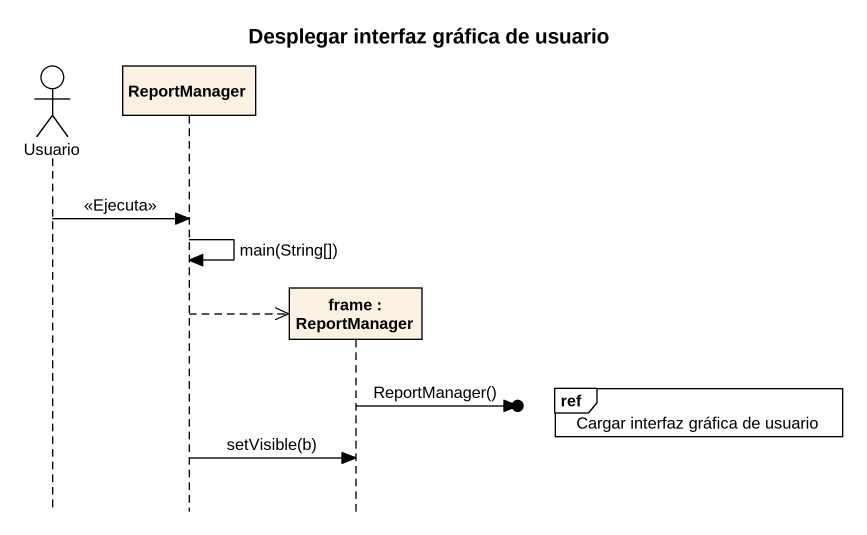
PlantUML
@startuml
title Desplegar interfaz gráfica de usuario
hide footbox
actor Usuario
participant ReportManager
participant "frame : ReportManager" as frame_

Usuario -> ReportManager : <<Ejecuta>>
ReportManager -> ReportManager : main(String[])
ReportManager -->> frame_ **
ref over frame_ : Cargar interfaz gráfica de usuario
frame_ ->o] : ReportManager()
ReportManager -> frame_ : setVisible(b)
@enduml
